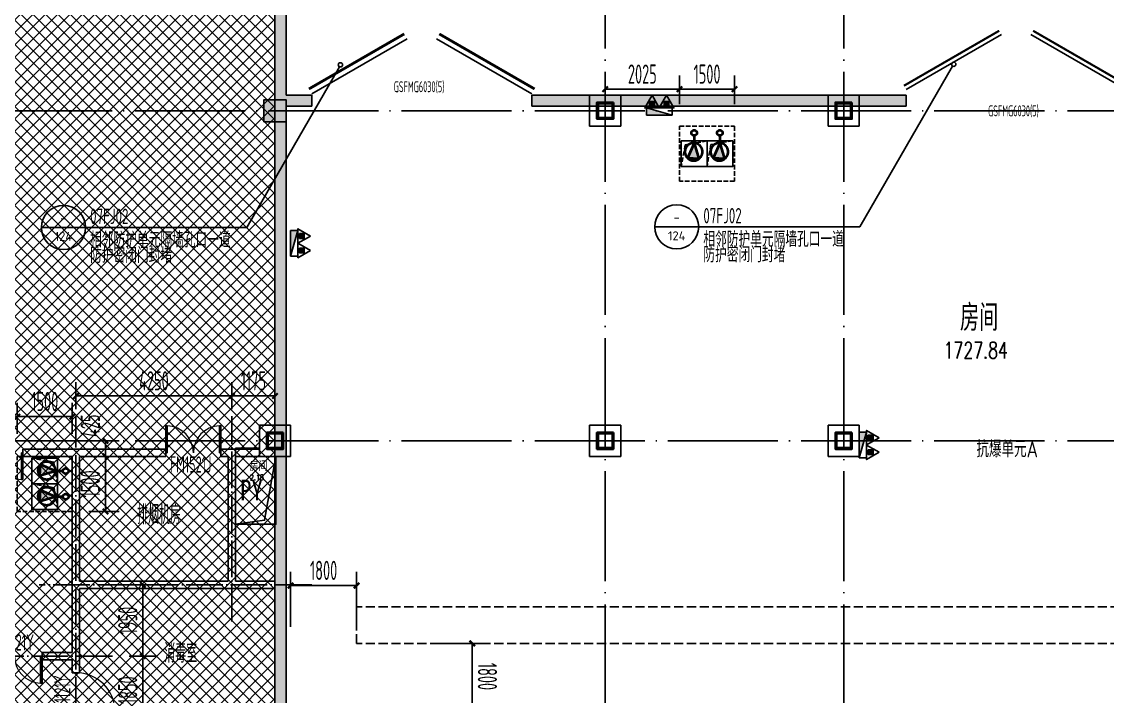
# Model space of a CAD drawing. Extents: x -473190 to 2138458, y -81875 to 2633646.
# Drawn here: x 582284 to 611872, y 103976 to 122368 of the extents above; entities that cross this region are included whole.
import ezdxf
from ezdxf.enums import TextEntityAlignment as Align

# ---------------------------------------------------------------- set-up
doc = ezdxf.new("R2010")
doc.units = 0
doc.header["$LTSCALE"] = 1000
for name, pattern in [('DASH', [0.35, 0.25, -0.1]), ('DOTE', [2.42, 2, -0.2, 0.02, -0.2]), ('排水', [1.1, 1, -0.1])]:
    doc.linetypes.add(name, pattern=pattern)
for name, color, linetype in [('A-COLUMN', 2, 'Continuous'), ('A-PUB_HATCH', 8, 'Continuous'), ('A-ROOM_NAME', 23, 'Continuous'), ('A-WALL', 2, 'Continuous'), ('A-WINDOW', 4, 'Continuous'), ('DIM_IDEN', 3, 'Continuous'), ('DOOR_FIRE', 4, 'Continuous'), ('DOOR_FIRE_TEXT', 7, 'Continuous'), ('DOTE', 1, 'DOTE'), ('PUB_DIM', 3, 'Continuous'), ('PUB_HATCH', 8, 'Continuous'), ('PUB_TEXT', 7, 'Continuous'), ('RF-KBGQ', 15, 'Continuous'), ('RF-M', 4, 'Continuous'), ('RF-MBH', 11, 'Continuous'), ('RF-QT', 30, 'Continuous'), ('S-柱', 51, 'Continuous'), ('S-柱-填充', 8, 'Continuous'), ('SPACE', 7, 'Continuous'), ('W-EQUIP_消火栓', 7, 'Continuous'), ('W-EQUIP_灭火器', 7, 'Continuous'), ('排水', 4, 'Continuous'), ('索引线', 252, 'Continuous'), ('集水坑', 4, 'Continuous')]:
    doc.layers.add(name, color=color, linetype=linetype)
doc.layers.add('GPS-污水', color=2, linetype='排水', lineweight=40)
doc.layers.add('RF-WZ', color=110, linetype='Continuous', lineweight=0)
doc.styles.add('8B2_01', font='simhei.ttf', dxfattribs={"width": 0.8})
doc.styles.add('8B2_02', font='tssdeng.shx', dxfattribs={"width": 0.6, "bigfont": 'TSSDCHN.shx'})
doc.styles.add('_TCH_DIM_T3', font='tssdeng.shx', dxfattribs={"width": 0.564706, "bigfont": '@@@tssdchn.shx'})
doc.styles.add('_TCH_SPACE', font='SIMPLEX', dxfattribs={"height": 5, "bigfont": 'GBCBIG'})
doc.styles.add('_TCH_WINDOW', font='tssdeng.shx', dxfattribs={"width": 0.8, "height": 3.5, "bigfont": 'tssdchn.shx'})
doc.styles.get("Standard").update_dxf_attribs({"font": 'gbenor.shx', "bigfont": 'gbcbig.shx'})
doc.styles.add('TYDG_02', font='TSSDENG', dxfattribs={"width": 0.8, "bigfont": 'TSSDCHN'})
doc.dimstyles.new('_TCH_ARCH&&150', dxfattribs={"dimtxt": 525, "dimasz": 150, "dimexe": 375, "dimexo": 450, "dimgap": 150, "dimtad": 1, "dimdec": 0, "dimzin": 0, "dimdsep": 46, "dimtxsty": '_TCH_DIM_T3', "dimblk": 'ARCHTICK', "dimcen": 0.09, "dimclrt": 7, "dimazin": 2, "dimtfac": 1, "dimtdec": 0, "dimtix": 1, "dimtmove": 2, "dimatfit": 3, "dimfxl": 0, "dimtolj": 1, "dimtzin": 0, "dimarcsym": 0})

# ---------------------------------------------------------------- blocks, each defined once
blk = doc.blocks.new('$SB01_1')
h = blk.add_hatch(color=256)
h.dxf.hatch_style = 1
h.paths.add_polyline_path([(-0.381, -0.323), (0.5, 0), (-0.381, 0.323)])
h.paths.add_polyline_path([(0, 0), (0.002, 0), (0.002, 0.001), (0, 0.001)], flags=24)
h.paths.add_polyline_path([(0, -0.002), (0.003, -0.002), (0.003, -0.001), (0, -0.001)], flags=24)
h.paths.add_polyline_path([(0, -0.003), (0.003, -0.003), (0.003, -0.002), (0, -0.002)], flags=24)
for p, q in [((0.5, 0), (-0.381, 0.323)), ((-0.381, 0.323), (-0.381, -0.323)), ((0.5, 0), (-0.381, -0.323))]:
    blk.add_line(p, q)
blk.add_circle((0, 0), 0.5)
at = {"flags": 1}
for tag, p in [('UNIT', (0, 0)), ('SPEC', (0, -0.002)), ('WHAT', (0, -0.003))]:
    blk.add_attdef(tag, p, '', height=0.001, dxfattribs=at)
blk = doc.blocks.new('人防集水坑')
at = {"layer": 'GPS-污水', "linetype": '排水'}
for p, q in [((307486, 701151), (307284, 701151)), ((307486, 700451), (307284, 700451))]:
    blk.add_line(p, q, dxfattribs=at)
for centre in [(307561, 701151), (307561, 700451)]:
    blk.add_circle(centre, 75, dxfattribs=at)
at = {"layer": '集水坑', "linetype": 'DASH', "ltscale": 0.5}
blk.add_lwpolyline([(306241, 700051), (306241, 701551), (307741, 701551), (307741, 700051)], close=True, dxfattribs=at)
at = {"layer": '集水坑', "linetype": 'Continuous', "ltscale": 0.5}
for points in [[(306641, 701501), (306641, 700801), (307341, 700801), (307341, 701501)], [(306641, 700801), (306641, 700101), (307341, 700101), (307341, 700801)]]:
    blk.add_lwpolyline(points, close=True, dxfattribs=at)
at = {"layer": '集水坑', "linetype": 'DASH', "ltscale": 0.5}
for points in [[(307341, 700801), (307237, 701397), (306641, 701501)], [(307347, 700101), (307243, 700697), (306647, 700801)]]:
    blk.add_lwpolyline(points, dxfattribs=at)
at = {"layer": 'GPS-污水', "linetype": '排水', "xscale": -480.0000000000002, "yscale": 480.0000000000002, "zscale": 480.0000000000002, "rotation": 176.2535374729293}
for p in [(307045, 701164, 0), (307045, 700464, 0)]:
    blk.add_blockref('$SB01_1', p, dxfattribs=at)
blk = doc.blocks.new('_ArchTick')
at = {"color": 0, "linetype": 'ByBlock', "const_width": 0.4}
blk.add_lwpolyline([(-0.5, -0.5), (0.5, 0.5)], dxfattribs=at)
blk = doc.blocks.new('*D5255')
at = {"layer": 'Defpoints', "color": 0, "transparency": 16777216}
for p in [(164159, -64083), (162659, -64944), (164159, -64944)]:
    blk.add_point(p, dxfattribs=at)
at = {"layer": 'PUB_DIM', "color": 0, "lineweight": -2, "transparency": 16777216}
for p, q in [((162659, -64494), (162659, -63708)), ((164159, -64494), (164159, -63708)), ((162659, -64083), (164159, -64083))]:
    blk.add_line(p, q, dxfattribs=at)
at = {"layer": 'PUB_DIM', "color": 0, "lineweight": -2, "transparency": 16777216, "xscale": 150, "yscale": 150, "zscale": 150, "rotation": 180}
blk.add_blockref('_ArchTick', (162659, -64083), dxfattribs=at)
at = {"layer": 'PUB_DIM', "color": 0, "lineweight": -2, "transparency": 16777216, "xscale": 150, "yscale": 150, "zscale": 150}
blk.add_blockref('_ArchTick', (164159, -64083), dxfattribs=at)
at = {"layer": 'PUB_DIM', "color": 7, "transparency": 16777216, "insert": (163409, -63671), "char_height": 525, "attachment_point": 5, "style": '_TCH_DIM_T3'}
blk.add_mtext('\\A1;1500', dxfattribs=at)
blk = doc.blocks.new('*D5256')
at = {"layer": 'Defpoints', "color": 0, "transparency": 16777216}
for p in [(162659, -64083), (160634, -64944), (162659, -64944)]:
    blk.add_point(p, dxfattribs=at)
at = {"layer": 'PUB_DIM', "color": 0, "lineweight": -2, "transparency": 16777216}
for p, q in [((160634, -64494), (160634, -63708)), ((162659, -64494), (162659, -63708)), ((160634, -64083), (162659, -64083))]:
    blk.add_line(p, q, dxfattribs=at)
at = {"layer": 'PUB_DIM', "color": 0, "lineweight": -2, "transparency": 16777216, "xscale": 150, "yscale": 150, "zscale": 150, "rotation": 180}
blk.add_blockref('_ArchTick', (160634, -64083), dxfattribs=at)
at = {"layer": 'PUB_DIM', "color": 0, "lineweight": -2, "transparency": 16777216, "xscale": 150, "yscale": 150, "zscale": 150}
blk.add_blockref('_ArchTick', (162659, -64083), dxfattribs=at)
at = {"layer": 'PUB_DIM', "color": 7, "transparency": 16777216, "insert": (161646, -63671), "char_height": 525, "attachment_point": 5, "style": '_TCH_DIM_T3'}
blk.add_mtext('\\A1;2025', dxfattribs=at)
blk = doc.blocks.new('*D5257')
at = {"layer": 'Defpoints', "color": 0, "transparency": 16777216}
for p in [(146109, -73010), (144609, -73931), (146109, -73931)]:
    blk.add_point(p, dxfattribs=at)
at = {"layer": 'PUB_DIM', "color": 0, "lineweight": -2, "transparency": 16777216}
for p, q in [((144609, -73481), (144609, -72635)), ((146109, -73481), (146109, -72635)), ((144609, -73010), (146109, -73010))]:
    blk.add_line(p, q, dxfattribs=at)
at = {"layer": 'PUB_DIM', "color": 0, "lineweight": -2, "transparency": 16777216, "xscale": 150, "yscale": 150, "zscale": 150, "rotation": 180}
blk.add_blockref('_ArchTick', (144609, -73010), dxfattribs=at)
at = {"layer": 'PUB_DIM', "color": 0, "lineweight": -2, "transparency": 16777216, "xscale": 150, "yscale": 150, "zscale": 150}
blk.add_blockref('_ArchTick', (146109, -73010), dxfattribs=at)
at = {"layer": 'PUB_DIM', "color": 7, "transparency": 16777216, "insert": (145359, -72597), "char_height": 525, "attachment_point": 5, "style": '_TCH_DIM_T3'}
blk.add_mtext('\\A1;1500', dxfattribs=at)
blk = doc.blocks.new('*D5259')
at = {"layer": 'Defpoints', "color": 0, "transparency": 16777216}
for p in [(146109, -73668), (147013, -73668), (146109, -74093)]:
    blk.add_point(p, dxfattribs=at)
at = {"layer": 'PUB_DIM', "color": 0, "lineweight": -2, "transparency": 16777216}
for p, q in [((146559, -73668), (147388, -73668)), ((147013, -74093), (147013, -73668)), ((146559, -74093), (147388, -74093))]:
    blk.add_line(p, q, dxfattribs=at)
at = {"layer": 'PUB_DIM', "color": 0, "lineweight": -2, "transparency": 16777216, "xscale": 150, "yscale": 150, "zscale": 150}
for p, rotation in [((147013, -73668), 90), ((147013, -74093), 270)]:
    blk.add_blockref('_ArchTick', p, dxfattribs=dict(at, rotation=rotation))
at = {"layer": 'PUB_DIM', "color": 7, "transparency": 16777216, "insert": (146600, -73257), "char_height": 525, "attachment_point": 5, "rotation": 90, "style": '_TCH_DIM_T3'}
blk.add_mtext('\\A1;425', dxfattribs=at)
blk = doc.blocks.new('*D5260')
at = {"layer": 'Defpoints', "color": 0, "transparency": 16777216}
for p in [(146109, -74093), (147013, -74093), (146109, -75593)]:
    blk.add_point(p, dxfattribs=at)
at = {"layer": 'PUB_DIM', "color": 0, "lineweight": -2, "transparency": 16777216}
for p, q in [((146559, -74093), (147388, -74093)), ((147013, -75593), (147013, -74093)), ((146559, -75593), (147388, -75593))]:
    blk.add_line(p, q, dxfattribs=at)
at = {"layer": 'PUB_DIM', "color": 0, "lineweight": -2, "transparency": 16777216, "xscale": 150, "yscale": 150, "zscale": 150}
for p, rotation in [((147013, -74093), 90), ((147013, -75593), 270)]:
    blk.add_blockref('_ArchTick', p, dxfattribs=dict(at, rotation=rotation))
at = {"layer": 'PUB_DIM', "color": 7, "transparency": 16777216, "insert": (146600, -74843), "char_height": 525, "attachment_point": 5, "rotation": 90, "style": '_TCH_DIM_T3'}
blk.add_mtext('\\A1;1500', dxfattribs=at)
blk = doc.blocks.new('A$C7EFF042E')
at = {"layer": 'A-COLUMN', "color": 6}
for p, q in [((36675, -26825), (35825, -26825)), ((35825, -26825), (35825, -27675)), ((36675, -27675), (36675, -26825)), ((43175, -26825), (42325, -26825)), ((42325, -26825), (42325, -27675)), ((43175, -27675), (43175, -26825)), ((35825, -27675), (36675, -27675)), ((42325, -27675), (43175, -27675)), ((27675, -35825), (26825, -35825)), ((26825, -35825), (26825, -36675)), ((27675, -36675), (27675, -35825)), ((36675, -35825), (35825, -35825)), ((35825, -35825), (35825, -36675)), ((36675, -36675), (36675, -35825)), ((43175, -35825), (42325, -35825)), ((42325, -35825), (42325, -36675)), ((43175, -36675), (43175, -35825)), ((26825, -36675), (27675, -36675)), ((35825, -36675), (36675, -36675)), ((42325, -36675), (43175, -36675))]:
    blk.add_line(p, q, dxfattribs=at)
at = {"layer": 'S-柱', "color": 6, "lineweight": 35}
for points in [[(36475, -27025), (36025, -27025), (36025, -27475), (36475, -27475)], [(36475, -27025), (36025, -27025), (36025, -27475), (36475, -27475)], [(42975, -27025), (42525, -27025), (42525, -27475), (42975, -27475)], [(42975, -27025), (42525, -27025), (42525, -27475), (42975, -27475)], [(27475, -36025), (27025, -36025), (27025, -36475), (27475, -36475)], [(27475, -36025), (27025, -36025), (27025, -36475), (27475, -36475)], [(36475, -36025), (36025, -36025), (36025, -36475), (36475, -36475)], [(36475, -36025), (36025, -36025), (36025, -36475), (36475, -36475)], [(42975, -36025), (42525, -36025), (42525, -36475), (42975, -36475)], [(42975, -36025), (42525, -36025), (42525, -36475), (42975, -36475)]]:
    blk.add_lwpolyline(points, close=True, dxfattribs=at)
at = {"layer": 'S-柱-填充', "color": 6, "lineweight": 35}
for points in [[(36445, -27445), (36055, -27445), (36055, -27055), (36445, -27055)], [(42945, -27445), (42555, -27445), (42555, -27055), (42945, -27055)], [(27445, -36445), (27055, -36445), (27055, -36055), (27445, -36055)], [(36445, -36445), (36055, -36445), (36055, -36055), (36445, -36055)], [(42945, -36445), (42555, -36445), (42555, -36055), (42945, -36055)]]:
    blk.add_lwpolyline(points, close=True, dxfattribs=at)
blk = doc.blocks.new('A$C4F5A101F')
at = {"layer": 'DOTE', "color": 16, "linetype": 'DOTE', "ltscale": 1.5}
for p, q in [((-140489.7, 16373.7), (-140489.7, -213765.2)), ((-131489.7, 16373.7), (-131489.7, -213765.2)), ((-124989.7, 16373.7), (-124989.7, -213765.2)), ((-39660.8, -35507.4), (-180399, -35507.4)), ((-39660.8, -44507.4), (-180399, -44507.4))]:
    blk.add_line(p, q, dxfattribs=at)
blk = doc.blocks.new('*D5575')
at = {"layer": 'Defpoints', "color": 0, "transparency": 16777216}
for p in [(116000, -26328), (111750, -27140), (116000, -27140)]:
    blk.add_point(p, dxfattribs=at)
at = {"layer": 'PUB_DIM', "color": 0, "lineweight": -2, "transparency": 16777216}
for p, q in [((111750, -26690), (111750, -25953)), ((116000, -26690), (116000, -25953)), ((111750, -26328), (116000, -26328))]:
    blk.add_line(p, q, dxfattribs=at)
at = {"layer": 'PUB_DIM', "color": 0, "lineweight": -2, "transparency": 16777216, "xscale": 150, "yscale": 150, "zscale": 150, "rotation": 180}
blk.add_blockref('_ArchTick', (111750, -26328), dxfattribs=at)
at = {"layer": 'PUB_DIM', "color": 0, "lineweight": -2, "transparency": 16777216, "xscale": 150, "yscale": 150, "zscale": 150}
blk.add_blockref('_ArchTick', (116000, -26328), dxfattribs=at)
at = {"layer": 'PUB_DIM', "color": 7, "transparency": 16777216, "insert": (113875, -25915), "char_height": 525, "attachment_point": 5, "style": '_TCH_DIM_T3'}
blk.add_mtext('\\A1;4250', dxfattribs=at)
blk = doc.blocks.new('*D5576')
at = {"layer": 'Defpoints', "color": 0, "transparency": 16777216}
for p in [(117175, -26328), (116000, -27140), (117175, -27140)]:
    blk.add_point(p, dxfattribs=at)
at = {"layer": 'PUB_DIM', "color": 0, "lineweight": -2, "transparency": 16777216}
for p, q in [((116000, -26690), (116000, -25953)), ((117175, -26690), (117175, -25953)), ((116000, -26328), (117175, -26328))]:
    blk.add_line(p, q, dxfattribs=at)
at = {"layer": 'PUB_DIM', "color": 0, "lineweight": -2, "transparency": 16777216, "xscale": 150, "yscale": 150, "zscale": 150, "rotation": 180}
blk.add_blockref('_ArchTick', (116000, -26328), dxfattribs=at)
at = {"layer": 'PUB_DIM', "color": 0, "lineweight": -2, "transparency": 16777216, "xscale": 150, "yscale": 150, "zscale": 150}
blk.add_blockref('_ArchTick', (117175, -26328), dxfattribs=at)
at = {"layer": 'PUB_DIM', "color": 7, "transparency": 16777216, "insert": (116587, -25915), "char_height": 525, "attachment_point": 5, "style": '_TCH_DIM_T3'}
blk.add_mtext('\\A1;1175', dxfattribs=at)
blk = doc.blocks.new('*D5578')
at = {"layer": 'Defpoints', "color": 0, "transparency": 16777216}
for p in [(112750, -31475), (113573, -31475), (112750, -33425)]:
    blk.add_point(p, dxfattribs=at)
at = {"layer": 'PUB_DIM', "color": 0, "lineweight": -2, "transparency": 16777216}
for p, q in [((113200, -31475), (113948, -31475)), ((113573, -33425), (113573, -31475)), ((113200, -33425), (113948, -33425))]:
    blk.add_line(p, q, dxfattribs=at)
at = {"layer": 'PUB_DIM', "color": 0, "lineweight": -2, "transparency": 16777216, "xscale": 150, "yscale": 150, "zscale": 150}
for p, rotation in [((113573, -31475), 90), ((113573, -33425), 270)]:
    blk.add_blockref('_ArchTick', p, dxfattribs=dict(at, rotation=rotation))
at = {"layer": 'PUB_DIM', "color": 7, "transparency": 16777216, "insert": (113160, -32450), "char_height": 525, "attachment_point": 5, "rotation": 90, "style": '_TCH_DIM_T3'}
blk.add_mtext('\\A1;1950', dxfattribs=at)
blk = doc.blocks.new('*D5579')
at = {"layer": 'Defpoints', "color": 0, "transparency": 16777216}
for p in [(112750, -33425), (113573, -33425), (112750, -35275)]:
    blk.add_point(p, dxfattribs=at)
at = {"layer": 'PUB_DIM', "color": 0, "lineweight": -2, "transparency": 16777216}
for p, q in [((113200, -33425), (113948, -33425)), ((113573, -35275), (113573, -33425)), ((113200, -35275), (113948, -35275))]:
    blk.add_line(p, q, dxfattribs=at)
at = {"layer": 'PUB_DIM', "color": 0, "lineweight": -2, "transparency": 16777216, "xscale": 150, "yscale": 150, "zscale": 150}
for p, rotation in [((113573, -33425), 90), ((113573, -35275), 270)]:
    blk.add_blockref('_ArchTick', p, dxfattribs=dict(at, rotation=rotation))
at = {"layer": 'PUB_DIM', "color": 7, "transparency": 16777216, "insert": (113160, -34350), "char_height": 525, "attachment_point": 5, "rotation": 90, "style": '_TCH_DIM_T3'}
blk.add_mtext('\\A1;1850', dxfattribs=at)
blk = doc.blocks.new('A$C031B73C8')
for points in [[(133075, -48900), (133075, -50975), (134175, -50975), (134175, -49125), (133725, -49125), (133725, -48900), (133075, -48900)], [(133075, -50975), (133866.2, -50868.6), (134175, -49125)]]:
    blk.add_lwpolyline(points)
at = {"layer": 'SPACE', "style": '_TCH_SPACE'}
blk.add_text('房间', height=241.13, dxfattribs=at).set_placement((133459.2, -49523.9))
at = {"layer": 'SPACE', "style": '_TCH_SPACE', "width": 0.705882}
blk.add_text('2.18', height=148.75, dxfattribs=at).set_placement((133462.1, -49773.2))
blk = doc.blocks.new('$TwtSys$00000434')
for p, q in [((-0.5, 0.5), (-0.5, -0.5)), ((-0.5, -0.5), (0.5, 0.5)), ((0.5, 0.5), (-0.5, 0.5)), ((0.5, -0.5), (0.5, 0.5)), ((-0.5, -0.5), (0.5, -0.5))]:
    blk.add_line(p, q)
blk.add_solid([(0.5, -0.5), (0.5, 0.5), (-0.5, -0.5)])
blk = doc.blocks.new('$TwtSys$00000546')
h = blk.add_hatch()
h.set_pattern_fill('ANSI31', color=256, scale=200, style=0)
h.set_pattern_definition([(45, (-38543.802, -6670.83), (-17.67767, 17.67767), [])])
h.paths.add_polyline_path([(-65, 174), (65, 174), (65, 44), (-65, 44)])
for points in [[(0, 344), (-198, 0), (198, 0)], [(-65, 174), (65, 174), (65, 44), (-65, 44)]]:
    blk.add_lwpolyline(points, close=True)
blk = doc.blocks.new('$DorLib2D$00000207')
at = {"color": 0}
for p, q in [((-0.5, 0.0313), (-0.067, 0.2813)), ((0.5, 0.0313), (0.067, 0.2813))]:
    blk.add_line(p, q, dxfattribs=at)
at = {"color": 0, "const_width": 0.0125}
for points in [[(-0.5125, 0.0529), (-0.0795, 0.3029)], [(0.5125, 0.0529), (0.0795, 0.3029)]]:
    blk.add_lwpolyline(points, dxfattribs=at)
blk = doc.blocks.new('$DorLib2D$00000211')
at = {"color": 0}
for p, q in [((-0.5, 0.05), (-0.067, 0.3)), ((0.5, 0.05), (0.067, 0.3))]:
    blk.add_line(p, q, dxfattribs=at)
at = {"color": 0, "const_width": 0.01}
for points in [[(-0.51, 0.0673), (-0.077, 0.3173)], [(0.51, 0.0673), (0.077, 0.3173)]]:
    blk.add_lwpolyline(points, dxfattribs=at)
blk = doc.blocks.new('rfk')
at = {"layer": 'A-PUB_HATCH'}
for points in [[(474048.2, -695335.2), (474048.2, -679885.2), (473748.2, -679885.2), (473748.2, -695485.2), (473948.2, -695485.2)], [(473948.2, -695485.2), (473748.2, -695485.2), (473748.2, -720685.2), (473881.5, -720785.2), (474048.2, -720685.2), (474048.2, -695635.2)], [(474048.2, -695635.2), (474748.2, -695635.2), (474748.2, -695335.2), (474048.2, -695335.2), (473948.2, -695485.2)], [(490948.2, -695335.2), (480748.2, -695335.2), (480748.2, -695635.2), (490948.2, -695635.2)]]:
    blk.add_hatch(color=256, dxfattribs=at).paths.add_polyline_path(points)
at = {"layer": 'RF-QT'}
for p, q in [((473748.2, -679885.2), (473748.2, -695485.2)), ((474048.2, -695335.2), (474048.2, -679885.2)), ((473748.2, -695485.2), (473748.2, -720685.2)), ((474748.2, -695335.2), (474048.2, -695335.2)), ((474748.2, -695635.2), (474748.2, -695335.2)), ((490948.2, -695335.2), (480748.2, -695335.2)), ((480748.2, -695335.2), (480748.2, -695635.2)), ((490948.2, -695635.2), (490948.2, -695335.2)), ((474048.2, -695635.2), (474748.2, -695635.2)), ((474048.2, -695635.2), (474048.2, -720685.2)), ((480748.2, -695635.2), (490948.2, -695635.2))]:
    blk.add_line(p, q, dxfattribs=at)
at = {"layer": 'RF-M'}
ref = blk.add_blockref('$DorLib2D$00000207', (477748.2, -695485.2), dxfattribs=dict(at, xscale=6000, yscale=-6000, zscale=300, rotation=180))
ref.add_attrib('A', 'GSFMG6030(5)', (476985.7, -695256.6), dxfattribs={"layer": 'RF-MBH', "height": 297.5, "style": '_TCH_WINDOW', "width": 0.564706})
ref = blk.add_blockref('$DorLib2D$00000211', (493948.2, -695485.2), dxfattribs=dict(at, xscale=6000, yscale=-6000, zscale=300, rotation=180))
ref.add_attrib('A', 'GSFMG6030(5)', (493185.7, -695913.9), dxfattribs={"layer": 'RF-MBH', "height": 297.5, "style": '_TCH_WINDOW', "width": 0.564706})
at = {"layer": 'SPACE', "style": '_TCH_SPACE'}
blk.add_text('房间', height=723.4, dxfattribs=at).set_placement((492418.9, -701766.2))
at = {"layer": 'SPACE', "style": '_TCH_SPACE', "width": 0.705882}
blk.add_text('1727.84', height=446.25, dxfattribs=at).set_placement((491970.2, -702514.3))
blk = doc.blocks.new('*D5701')
at = {"layer": 'Defpoints', "color": 0, "transparency": 16777216}
for p in [(-268323, -200033), (-266744, -200033), (-266744, -201833)]:
    blk.add_point(p, dxfattribs=at)
at = {"layer": 'PUB_DIM', "color": 0, "lineweight": -2, "transparency": 16777216}
for p, q in [((-267194, -200033), (-268698, -200033)), ((-268323, -201833), (-268323, -200033)), ((-267194, -201833), (-268698, -201833))]:
    blk.add_line(p, q, dxfattribs=at)
at = {"layer": 'PUB_DIM', "color": 0, "lineweight": -2, "transparency": 16777216, "xscale": 150, "yscale": 150, "zscale": 150}
for p, rotation in [((-268323, -200033), 90), ((-268323, -201833), 270)]:
    blk.add_blockref('_ArchTick', p, dxfattribs=dict(at, rotation=rotation))
at = {"layer": 'PUB_DIM', "color": 7, "transparency": 16777216, "insert": (-268736, -200933), "char_height": 525, "attachment_point": 5, "rotation": 90, "style": '_TCH_DIM_T3'}
blk.add_mtext('\\A1;1800', dxfattribs=at)
blk = doc.blocks.new('*D5702')
at = {"layer": 'Defpoints', "color": 0, "transparency": 16777216}
for p in [(-264944, -196881), (-266744, -198233), (-264944, -198233)]:
    blk.add_point(p, dxfattribs=at)
at = {"layer": 'PUB_DIM', "color": 0, "lineweight": -2, "transparency": 16777216}
for p, q in [((-266744, -197783), (-266744, -196506)), ((-264944, -197783), (-264944, -196506)), ((-266744, -196881), (-264944, -196881))]:
    blk.add_line(p, q, dxfattribs=at)
at = {"layer": 'PUB_DIM', "color": 0, "lineweight": -2, "transparency": 16777216, "xscale": 150, "yscale": 150, "zscale": 150, "rotation": 180}
blk.add_blockref('_ArchTick', (-266744, -196881), dxfattribs=at)
at = {"layer": 'PUB_DIM', "color": 0, "lineweight": -2, "transparency": 16777216, "xscale": 150, "yscale": 150, "zscale": 150}
blk.add_blockref('_ArchTick', (-264944, -196881), dxfattribs=at)
at = {"layer": 'PUB_DIM', "color": 7, "transparency": 16777216, "insert": (-265844, -196468), "char_height": 525, "attachment_point": 5, "style": '_TCH_DIM_T3'}
blk.add_mtext('\\A1;1800', dxfattribs=at)
blk = doc.blocks.new('ADFASDF')
h = blk.add_hatch()
h.set_pattern_fill('ANSI37', color=8, scale=150)
h.set_pattern_definition([(45, (0, 0), (-168.3798, 168.3798), []), (135, (0, 0), (-168.3798, -168.3798), [])])
h.paths.add_polyline_path([(521397, 239186), (521397, 224886), (539697, 224886), (539697, 169261), (524947, 169261), (524947, 171211), (527822, 171211), (527922, 176611), (501318, 176611), (501125, 109884), (530547, 109887), (530547, 107449), (538188, 100503), (536147, 98236), (540086, 94690), (517812, 69953), (517812, 59790), (482108, 20136), (405247, 20136), (405247, 26086), (391997, 40436), (391997, 64736), (399997, 64738), (399997, 239186), (409022, 239186)])
blk.add_lwpolyline([(539697, 224886), (539697, 169261), (524947, 169261), (524947, 171211), (527822, 171211), (527922, 176611), (501318, 176611), (501125, 109884), (530547, 109887), (530547, 107449), (538188, 100503), (536147, 98236), (540086, 94690), (517812, 69953), (517812, 59790), (482108, 20136), (405247, 20136), (405247, 26086), (391997, 40436), (391997, 64736), (399997, 64738), (399997, 239186)])
blk = doc.blocks.new('$DorLib2D$00000002')
for p, q in [((-0.5, 0), (-0.5, 0.4875)), ((-0.475, 0.4875), (-0.5, 0.4875)), ((-0.475, 0), (-0.475, 0.4875)), ((0.475, 0), (0.475, 0.4875)), ((0.475, 0.4875), (0.5, 0.4875)), ((0.5, 0), (0.5, 0.4875)), ((-0.5, 0), (-0.475, 0)), ((0.5, 0), (0.475, 0))]:
    blk.add_line(p, q)
at = {"lineweight": 13}
for centre, start, end in [((-0.4875, 0), 0, 88.53072), ((0.4875, 0), 91.46928, 180)]:
    blk.add_arc(centre, 0.4875, start, end, dxfattribs=at)
blk = doc.blocks.new('$DorLib2D$00000001')
for p, q in [((0.45, 0.975), (0.5, 0.975)), ((0.45, 0), (0.45, 0.975)), ((0.5, 0), (0.5, 0.975)), ((0.5, 0), (0.45, 0))]:
    blk.add_line(p, q)
at = {"lineweight": 13}
blk.add_arc((0.475, 0), 0.975, 91.4693, 180, dxfattribs=at)
blk = doc.blocks.new('_FZH')
blk.add_lwpolyline([(-0.5, -0.5), (0.5, -0.5), (0.5, 0.5), (-0.5, 0.5)], close=True)
at = {"layer": 'PUB_HATCH'}
blk.add_solid([(-0.5, -0.5), (0.5, -0.5), (-0.5, 0.5), (0.5, 0.5)], dxfattribs=at)
blk = doc.blocks.new('A$C3672542B')
at = {"layer": '排水', "color": 3, "linetype": 'DASH'}
for points in [[(161418.2, -67833.7, 0, 0, 0), (162130.1, -67121.8, 160, 0, 0), (162554.3, -66697.6, 0, 0, 0)], [(165399.2, -67833.7, 0, 0, 0), (164687.3, -67121.8, 160, 0, 0), (164263.1, -66697.6, 0, 0, 0)]]:
    blk.add_lwpolyline(points, format="xyseb", dxfattribs=at)
at = {"layer": '集水坑', "linetype": 'Continuous', "rotation": 90}
blk.add_blockref('人防集水坑', (864209.4, -372834.3), dxfattribs=at)
at = {"layer": '集水坑', "linetype": 'Continuous'}
blk.add_blockref('人防集水坑', (-161632.4, -775643.9), dxfattribs=at)
at = {"layer": 'PUB_DIM'}
for p1, p2, distance, picture, middle in [((160633.7, -64944.3), (162658.7, -64944.3), 861.2, '*D5256', (161646.2, -63670.6)), ((162658.7, -64944.3), (164158.7, -64944.3), 861.2, '*D5255', (163408.7, -63670.6)), ((144608.7, -73930.7), (146108.7, -73930.7), 920.8, '*D5257', (145358.7, -72597.3)), ((146108.7, -75593.2), (146108.7, -74093.2), -903.9, '*D5260', (146600.1, -74843.2))]:
    dim = blk.add_aligned_dim(p1=p1, p2=p2, distance=distance, dimstyle='_TCH_ARCH&&150', dxfattribs=at)
    dim.commit()
    dim.dimension.update_dxf_attribs({"geometry": picture, "text_midpoint": middle})
dim = blk.add_linear_dim(base=(147012.6, -73668.2), p1=(146108.7, -74093.2), p2=(146108.7, -73668.2), angle=90, dimstyle='_TCH_ARCH&&150', dxfattribs=at)
dim.commit()
dim.dimension.update_dxf_attribs({"geometry": '*D5259', "text_midpoint": (146600.1, -73256.5), "dimtype": 161})
blk = doc.blocks.new('A$C2B5B1B2C')
at = {"layer": 'DOTE', "linetype": 'DOTE', "ltscale": 0.5}
for p, q in [((111750, -44675), (111750, -26875)), ((116000, -32475), (116000, -26875)), ((118175, -31475), (110750, -31475)), ((112750, -33425), (102000, -33425))]:
    blk.add_line(p, q, dxfattribs=at)
at = {"layer": 'PUB_DIM'}
for p1, p2, distance, picture, middle in [((111750, -27140.3), (116000, -27140.3), 812.4, '*D5575', (113875, -25915.4)), ((116000, -27140.3), (117175, -27140.3), 812.4, '*D5576', (116587.5, -25915.4)), ((112750, -33425), (112750, -31475), -822.7, '*D5578', (113160.2, -32450)), ((112750, -35275), (112750, -33425), -822.7, '*D5579', (113160.2, -34350))]:
    dim = blk.add_aligned_dim(p1=p1, p2=p2, distance=distance, dimstyle='_TCH_ARCH&&150', dxfattribs=at)
    dim.commit()
    dim.dimension.update_dxf_attribs({"geometry": picture, "text_midpoint": middle})
blk = doc.blocks.new('zsgc')
at = {"layer": 'RF-KBGQ', "color": 15, "linetype": 'DASH'}
for p, q in [((-267743.6, -173632.9), (-267743.6, -200032.9)), ((-266743.6, -173632.9), (-266743.6, -200032.9)), ((-266743.6, -200032.9), (-267743.6, -200032.9))]:
    blk.add_line(p, q, dxfattribs=at)
at = {"layer": 'RF-WZ', "style": 'TYDG_02', "width": 0.8}
blk.add_text('抗爆单元A', height=450, rotation=90, dxfattribs=at).set_placement((-271819.5, -183140))
at = {"layer": 'PUB_DIM'}
for p1, p2, distance, picture, middle in [((-266743.6, -198232.9), (-264943.6, -198232.9), 1352.1, '*D5702', (-265843.6, -196468.3)), ((-266743.6, -201832.9), (-266743.6, -200032.9), 1579.6, '*D5701', (-268735.7, -200932.9))]:
    dim = blk.add_aligned_dim(p1=p1, p2=p2, distance=distance, dimstyle='_TCH_ARCH&&150', dxfattribs=at)
    dim.commit()
    dim.dimension.update_dxf_attribs({"geometry": picture, "text_midpoint": middle})

msp = doc.modelspace()

# ---------------------------------------------------------------- linework, layer by layer
at = {"layer": 'A-COLUMN'}
for p, q in [((589612.2, 111367.4), (588762.2, 111367.4)), ((588762.2, 111367.4), (588762.2, 110517.4)), ((589612.2, 110517.4), (589612.2, 111367.4)), ((588762.2, 110517.4), (589612.2, 110517.4))]:
    msp.add_line(p, q, dxfattribs=at)
at = {"layer": 'A-WALL'}
for p, q in [((583762.2, 110717.4), (582312.2, 110717.4)), ((582312.2, 110717.4), (582312.2, 110517.4)), ((586212.2, 110717.4), (583762.2, 110717.4)), ((586212.2, 110517.4), (586212.2, 110717.4)), ((588012.2, 110717.4), (587712.2, 110717.4)), ((587712.2, 110717.4), (587712.2, 110517.4)), ((588762.2, 110717.4), (588012.2, 110717.4)), ((582312.2, 110517.4), (583662.2, 110517.4)), ((583662.2, 110517.4), (583662.2, 107017.4)), ((583862.2, 110517.4), (583862.2, 107117.4)), ((583862.2, 110517.4), (586212.2, 110517.4)), ((587712.2, 110517.4), (587912.2, 110517.4)), ((587912.2, 110517.4), (587912.2, 107117.4)), ((588762.2, 110517.4), (588112.2, 110517.4)), ((588112.2, 110517.4), (588112.2, 107117.4)), ((587912.2, 107117.4), (583862.2, 107117.4)), ((589187.2, 107117.4), (588112.2, 107117.4)), ((589187.2, 106917.4), (589187.2, 107117.4)), ((583662.2, 107017.4), (583662.2, 105167.4)), ((583862.2, 106917.4), (583862.2, 105067.4)), ((588012.2, 106917.4), (583862.2, 106917.4)), ((589187.2, 106917.4), (588012.2, 106917.4)), ((583662.2, 105167.4), (582837.2, 105167.4)), ((582837.2, 105167.4), (582837.2, 104967.4)), ((583862.2, 104617.4), (583862.2, 105067.4)), ((582837.2, 104967.4), (583662.2, 104967.4)), ((583662.2, 104967.4), (583662.2, 104617.4)), ((583662.2, 104617.4), (583862.2, 104617.4))]:
    msp.add_line(p, q, dxfattribs=at)
at = {"layer": 'DIM_IDEN'}
for p, q in [((590942.6, 121142.1), (588416.3, 116758.8)), ((607657.2, 121158.6), (605130.9, 116775.4)), ((584021.6, 116758.8), (582821.6, 116758.8)), ((588416.3, 116758.8), (584021.6, 116758.8)), ((600736.2, 116775.4), (599536.2, 116775.4)), ((605130.9, 116775.4), (600736.2, 116775.4))]:
    msp.add_line(p, q, dxfattribs=at)
for centre, radius in [((590971.6, 121192.6), 58.2), ((607686.3, 121209.1), 58.2), ((583421.6, 116758.8), 600), ((600136.2, 116775.4), 600)]:
    msp.add_circle(centre, radius, dxfattribs=at)

# ---------------------------------------------------------------- block references
at = {"rotation": 270}
msp.add_blockref('zsgc', (791445.2, -161327.1), dxfattribs=at)
for name, p in [('A$C3672542B', (437553.5, 184610.6)), ('ADFASDF', (49490, -74243.9)), ('A$C2B5B1B2C', (472012.2, 138492.4)), ('A$C031B73C8', (455037.2, 159642.4))]:
    msp.add_blockref(name, p)
at = {"layer": 'A-COLUMN', "xscale": 600, "yscale": 600, "zscale": 600, "rotation": 90}
msp.add_blockref('_FZH', (589187.2, 119942.4), dxfattribs=at)
at = {"layer": 'A-WINDOW'}
ref = msp.add_blockref('$DorLib2D$00000002', (582087.2, 105067.4), dxfattribs=dict(at, xscale=-1500, yscale=-1500, zscale=200))
ref.add_attrib('A', 'FM1521Y', (581418.5, 105224.1), dxfattribs={"layer": 'DOOR_FIRE_TEXT', "height": 446.25, "style": '_TCH_WINDOW', "width": 0.564706})
ref = msp.add_blockref('$DorLib2D$00000001', (583762.2, 104067.4), dxfattribs=dict(at, xscale=1100, yscale=1100, zscale=200, rotation=270))
ref.add_attrib('A', 'FM1121Y', (583612.7, 103398.6), dxfattribs={"layer": 'DOOR_FIRE_TEXT', "height": 446.25, "rotation": 90, "style": '_TCH_WINDOW', "width": 0.564706})
at = {"layer": 'DOOR_FIRE'}
ref = msp.add_blockref('$DorLib2D$00000002', (581562.2, 110617.4), dxfattribs=dict(at, xscale=-1500, yscale=-1500, zscale=200, rotation=359.9999999999889))
ref.add_attrib('A', 'FM1521J', (580922.5, 110834.1), dxfattribs={"layer": 'DOOR_FIRE_TEXT', "height": 446.25, "style": '_TCH_WINDOW', "width": 0.564706})
ref = msp.add_blockref('$DorLib2D$00000002', (586962.2, 110617.4), dxfattribs=dict(at, xscale=-1500, yscale=-1500, zscale=200, rotation=180))
ref.add_attrib('A', 'FM1521J', (586322.5, 110073.7), dxfattribs={"layer": 'DOOR_FIRE_TEXT', "height": 446.25, "style": '_TCH_WINDOW', "width": 0.564706})
at = {"layer": 'RF-QT'}
for name, p in [('A$C4F5A101F', (729676.9, 155449.8)), ('A$C7EFF042E', (561937.2, 147192.4))]:
    msp.add_blockref(name, p, dxfattribs=at)
at = {"layer": 'W-EQUIP_消火栓', "xscale": -700, "yscale": 200, "zscale": 700}
msp.add_blockref('$TwtSys$00000434', (599661.8, 119917.4), dxfattribs=at)
at = {"layer": 'W-EQUIP_消火栓', "xscale": -700, "yscale": 200, "zscale": 700, "rotation": 270}
for p in [(589712.2, 116327), (605212.2, 110827.8)]:
    msp.add_blockref('$TwtSys$00000434', p, dxfattribs=at)
at = {"layer": 'W-EQUIP_灭火器'}
for p in [(599463.4, 120017.4), (599860.1, 120017.4)]:
    msp.add_blockref('$TwtSys$00000546', p, dxfattribs=at)
at = {"layer": 'W-EQUIP_灭火器', "rotation": 270}
for p in [(589812.2, 116525.4), (589812.2, 116128.6)]:
    msp.add_blockref('$TwtSys$00000546', p, dxfattribs=at)
at = {"layer": 'W-EQUIP_灭火器', "xscale": -1, "rotation": 270}
for p in [(605312.2, 111026.2), (605312.2, 110629.4)]:
    msp.add_blockref('$TwtSys$00000546', p, dxfattribs=at)
at = {"layer": '索引线'}
msp.add_blockref('rfk', (115439, 815702.6), dxfattribs=at)

# ---------------------------------------------------------------- texts
at = {"layer": 'A-ROOM_NAME', "color": 1, "style": '8B2_01', "width": 0.8}
msp.add_text('PY', height=563.29, dxfattribs=at).set_placement((588238.4, 109319.9))
at = {"layer": 'A-ROOM_NAME', "style": '8B2_02', "width": 0.6}
for s, p in [('排烟机房', (585426.5, 108665.9)), ('消毒室', (586167.9, 104892))]:
    msp.add_text(s, height=525, dxfattribs=at).set_placement(p)
at = {"layer": 'PUB_TEXT', "style": 'TYDG_02'}
for s, width, p in [('07FJ02', 0.64, (584147.6, 116852.5)), ('07FJ02', 0.64, (600862.2, 116869.1)), ('相邻防护单元隔墙孔口一道', 0.8, (584147.6, 116212.8)), ('相邻防护单元隔墙孔口一道', 0.8, (600862.2, 116229.4)), ('防护密闭门封堵', 0.8, (584147.6, 115792.8)), ('防护密闭门封堵', 0.8, (600862.2, 115809.4))]:
    msp.add_text(s, height=420, dxfattribs=dict(at, width=width)).set_placement(p)
for s, height, width, p, p2 in [('-', 318.1, 0.962963, (583336.8, 116869.2), (583506.4, 116869.2)), ('-', 318.1, 0.962963, (600051.4, 116885.7), (600221.1, 116885.7)), ('124', 245.31, 1.238095, (583183.3, 116391.4), (583659.9, 116391.4)), ('124', 245.31, 1.238095, (599897.9, 116407.9), (600374.5, 116407.9))]:
    msp.add_text(s, height=height, dxfattribs=dict(at, width=width)).set_placement(p, p2, align=Align.FIT)

doc.saveas('drawing.dxf')
